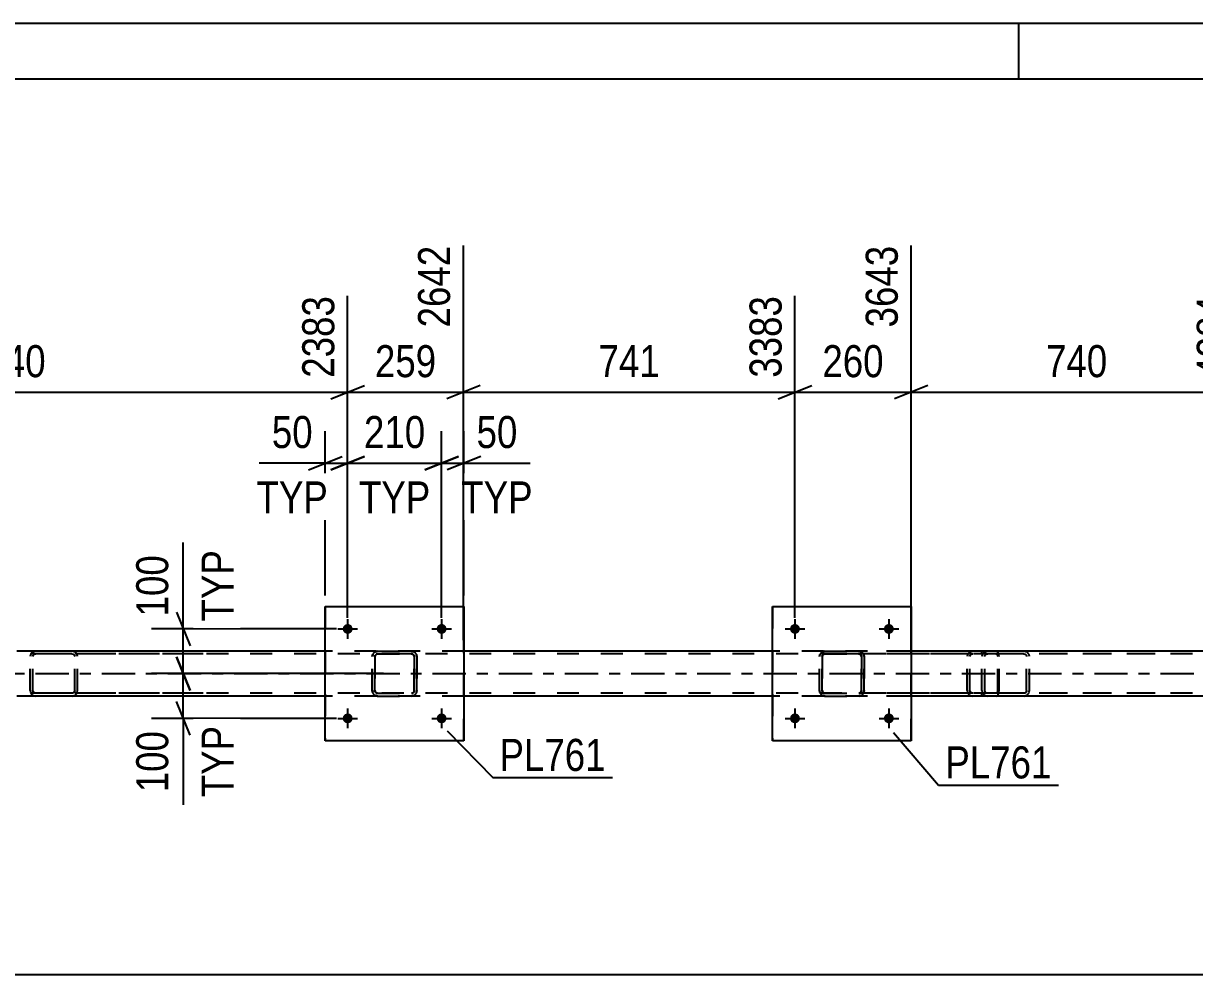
# Model space of a CAD drawing. Header units: millimetres. Extents: x 0 to 841, y 0 to 594.
# Drawn here: x 122 to 226.7, y 508.9 to 594 of the extents above; entities that cross this region are included whole.
import ezdxf

# ---------------------------------------------------------------- set-up
doc = ezdxf.new("R2010")
doc.units = ezdxf.units.MM
doc.linetypes.add('DXK_LINE_DOT2', pattern=[3.9198, 1.9599, -1.9599])
doc.linetypes.add('DXK_LINE_DOT3', pattern=[5.9187, 2.979, -0.9799, 0.9799, -0.9799])
doc.styles.add('Arial Narrow', font='ARIALN.TTF', dxfattribs={"height": 0.2})

# ---------------------------------------------------------------- blocks, each defined once
blk = doc.blocks.new('Unknown-122570622-1133')
at = {"color": 5, "linetype": 'Continuous'}
for p, q in [((841, 594), (0, 594)), ((211, 589), (211, 594)), ((836, 589), (5, 589))]:
    blk.add_line(p, q, dxfattribs=at)
blk = doc.blocks.new('Part-122570622-3994 - 3910')
at = {"color": 2, "linetype": 'Continuous'}
for p, q in [((188.99, 529.84), (188.99, 541.84)), ((188.99, 541.84), (188.99, 541.84)), ((188.99, 541.84), (201.39, 541.84)), ((201.39, 541.84), (201.39, 529.84)), ((188.99, 529.84), (188.99, 529.84)), ((201.39, 529.84), (188.99, 529.84))]:
    blk.add_line(p, q, dxfattribs=at)
at = {"color": 7, "linetype": 'DXK_LINE_DOT2'}
for p, q in [((188.99, 541.84), (188.99, 529.84)), ((188.99, 541.84), (188.99, 541.84)), ((201.39, 529.84), (201.39, 541.84)), ((188.99, 529.84), (188.99, 529.84))]:
    blk.add_line(p, q, dxfattribs=at)
blk = doc.blocks.new('Part-122570622-3995 - 3910')
at = {"color": 7, "linetype": 'DXK_LINE_DOT2'}
for p, q in [((193.18, 537.36), (193.22, 537.54)), ((193.22, 537.54), (193.19, 537.36)), ((193.44, 537.45), (193.42, 537.36)), ((193.43, 537.36), (193.44, 537.45)), ((193.44, 537.45), (193.5, 537.53)), ((193.49, 537.53), (193.44, 537.45)), ((193.48, 537.8), (193.66, 537.84)), ((193.67, 537.84), (193.48, 537.8)), ((193.57, 537.58), (193.49, 537.53)), ((193.5, 537.53), (193.57, 537.58)), ((193.57, 537.58), (193.67, 537.6)), ((193.66, 537.6), (193.57, 537.58)), ((193.67, 537.84), (193.66, 537.84)), ((193.66, 537.84), (196.7, 537.84)), ((193.66, 537.6), (193.67, 537.6)), ((196.7, 537.6), (193.66, 537.6)), ((193.67, 537.84), (196.71, 537.84)), ((193.67, 537.6), (196.71, 537.6)), ((196.7, 537.84), (196.71, 537.84)), ((196.7, 537.84), (196.89, 537.8)), ((196.71, 537.6), (196.7, 537.6)), ((196.79, 537.58), (196.7, 537.6)), ((196.89, 537.8), (196.71, 537.84)), ((196.71, 537.6), (196.8, 537.58)), ((196.79, 537.58), (196.8, 537.58)), ((196.87, 537.53), (196.79, 537.58)), ((196.8, 537.58), (196.88, 537.53)), ((196.92, 537.45), (196.87, 537.53)), ((196.88, 537.53), (196.93, 537.45)), ((196.94, 537.36), (196.92, 537.45)), ((196.93, 537.45), (196.95, 537.36)), ((197.15, 537.54), (197.18, 537.36)), ((197.19, 537.36), (197.15, 537.54)), ((193.18, 537.36), (193.19, 537.36)), ((193.18, 534.32), (193.18, 537.36)), ((193.19, 534.32), (193.19, 537.36)), ((193.43, 537.36), (193.42, 537.36)), ((193.42, 537.36), (193.42, 534.32)), ((193.43, 534.32), (193.43, 537.36)), ((196.95, 537.36), (196.94, 537.36)), ((196.94, 537.36), (196.94, 534.32)), ((196.95, 534.32), (196.95, 537.36)), ((197.19, 537.36), (197.18, 537.36)), ((197.18, 537.36), (197.18, 534.32)), ((197.19, 534.32), (197.19, 537.36)), ((193.19, 534.32), (193.18, 534.32)), ((193.22, 534.14), (193.18, 534.32)), ((193.19, 534.32), (193.22, 534.14)), ((193.42, 534.32), (193.43, 534.32)), ((193.42, 534.32), (193.44, 534.23)), ((193.44, 534.23), (193.43, 534.32)), ((193.5, 534.15), (193.44, 534.23)), ((193.44, 534.23), (193.49, 534.15)), ((196.87, 534.15), (196.92, 534.23)), ((196.93, 534.23), (196.88, 534.15)), ((196.92, 534.23), (196.94, 534.32)), ((196.95, 534.32), (196.93, 534.23)), ((196.94, 534.32), (196.95, 534.32)), ((197.18, 534.32), (197.15, 534.14)), ((197.15, 534.14), (197.19, 534.32)), ((197.18, 534.32), (197.19, 534.32)), ((193.48, 533.88), (193.48, 533.88)), ((193.66, 533.84), (193.48, 533.88)), ((193.48, 533.88), (193.67, 533.84)), ((193.49, 534.15), (193.57, 534.1)), ((193.57, 534.1), (193.5, 534.15)), ((193.67, 534.08), (193.57, 534.1)), ((193.57, 534.1), (193.66, 534.08)), ((193.67, 534.08), (193.66, 534.08)), ((193.66, 534.08), (196.7, 534.08)), ((193.67, 533.84), (193.66, 533.84)), ((193.66, 533.84), (196.7, 533.84)), ((193.67, 534.08), (196.71, 534.08)), ((193.67, 533.84), (196.71, 533.84)), ((196.7, 534.08), (196.79, 534.1)), ((196.7, 534.08), (196.71, 534.08)), ((196.89, 533.88), (196.7, 533.84)), ((196.7, 533.84), (196.71, 533.84)), ((196.8, 534.1), (196.71, 534.08)), ((196.71, 533.84), (196.89, 533.88)), ((196.79, 534.1), (196.87, 534.15)), ((196.88, 534.15), (196.8, 534.1))]:
    blk.add_line(p, q, dxfattribs=at)
at = {"color": 7, "linetype": 'DXK_LINE_DOT3'}
blk.add_line((195.19, 535.84), (195.18, 535.84), dxfattribs=at)
at = {"color": 7, "linetype": 'DXK_LINE_DOT2'}
for centre, start, end in [((193.66, 537.36), 112.5, 157.5), ((193.67, 537.36), 112.5, 157.5), ((196.7, 537.36), 22.5, 67.5), ((196.71, 537.36), 22.5, 67.5), ((193.66, 534.32), 202.5, 247.5), ((193.67, 534.32), 202.5, 247.5), ((196.7, 534.32), 292.5, 337.5), ((196.71, 534.32), 292.5, 337.5)]:
    blk.add_arc(centre, 0.48, start, end, dxfattribs=at)
blk = doc.blocks.new('Bolt-122570622-4096 - 3910')
at = {"linetype": 'Continuous'}
for points in [[(190.55, 539.84), (190.56, 539.93), (190.58, 540.02), (190.63, 540.1), (190.69, 540.17), (190.77, 540.22), (190.85, 540.26), (190.94, 540.28), (191.03, 540.28), (191.12, 540.26), (191.21, 540.22), (191.28, 540.17), (191.34, 540.1), (191.39, 540.02), (191.42, 539.93), (191.43, 539.84), (191.42, 539.75), (191.39, 539.66), (191.34, 539.58), (191.28, 539.51), (191.21, 539.46), (191.12, 539.42), (191.03, 539.4), (190.94, 539.4), (190.85, 539.42), (190.77, 539.46), (190.69, 539.51), (190.63, 539.58), (190.58, 539.66), (190.56, 539.75)], [(198.95, 539.84), (198.96, 539.93), (198.98, 540.02), (199.03, 540.1), (199.09, 540.17), (199.17, 540.22), (199.25, 540.26), (199.34, 540.28), (199.43, 540.28), (199.52, 540.26), (199.61, 540.22), (199.68, 540.17), (199.74, 540.1), (199.79, 540.02), (199.82, 539.93), (199.83, 539.84), (199.82, 539.75), (199.79, 539.66), (199.74, 539.58), (199.68, 539.51), (199.61, 539.46), (199.52, 539.42), (199.43, 539.4), (199.34, 539.4), (199.25, 539.42), (199.17, 539.46), (199.09, 539.51), (199.03, 539.58), (198.98, 539.66), (198.96, 539.75)]]:
    blk.add_hatch(color=1, dxfattribs=at).paths.add_polyline_path(points)
at = {"color": 1, "linetype": 'Continuous'}
for p, q in [((190.99, 540.72), (190.99, 538.96)), ((199.39, 540.72), (199.39, 538.96)), ((190.11, 539.84), (191.87, 539.84)), ((198.51, 539.84), (200.27, 539.84))]:
    blk.add_line(p, q, dxfattribs=at)
blk = doc.blocks.new('Part-122570622-3961 - 3910')
at = {"color": 2, "linetype": 'Continuous'}
for p, q in [((148.98, 529.84), (148.98, 541.84)), ((148.98, 541.84), (148.98, 541.84)), ((148.98, 541.84), (161.38, 541.84)), ((161.38, 541.84), (161.38, 529.84)), ((148.98, 529.84), (148.98, 529.84)), ((161.38, 529.84), (148.98, 529.84))]:
    blk.add_line(p, q, dxfattribs=at)
at = {"color": 7, "linetype": 'DXK_LINE_DOT2'}
for p, q in [((148.98, 541.84), (148.98, 529.84)), ((148.98, 541.84), (148.98, 541.84)), ((161.38, 529.84), (161.38, 541.84)), ((148.98, 529.84), (148.98, 529.84))]:
    blk.add_line(p, q, dxfattribs=at)
blk = doc.blocks.new('Part-122570622-3962 - 3910')
at = {"color": 7, "linetype": 'DXK_LINE_DOT2'}
for p, q in [((153.18, 537.36), (153.21, 537.54)), ((153.22, 537.54), (153.18, 537.36)), ((153.42, 537.36), (153.44, 537.45)), ((153.43, 537.45), (153.42, 537.36)), ((153.49, 537.53), (153.43, 537.45)), ((153.44, 537.45), (153.49, 537.53)), ((153.47, 537.8), (153.66, 537.84)), ((153.66, 537.84), (153.48, 537.8)), ((153.49, 537.53), (153.57, 537.58)), ((153.56, 537.58), (153.49, 537.53)), ((153.66, 537.6), (153.56, 537.58)), ((153.57, 537.58), (153.66, 537.6)), ((153.66, 537.84), (156.7, 537.84)), ((153.66, 537.84), (153.66, 537.84)), ((153.66, 537.84), (156.7, 537.84)), ((153.66, 537.6), (156.7, 537.6)), ((153.66, 537.6), (153.66, 537.6)), ((156.7, 537.6), (153.66, 537.6)), ((156.7, 537.84), (156.7, 537.84)), ((156.7, 537.84), (156.88, 537.8)), ((156.88, 537.8), (156.7, 537.84)), ((156.7, 537.6), (156.7, 537.6)), ((156.7, 537.6), (156.79, 537.58)), ((156.79, 537.58), (156.7, 537.6)), ((156.79, 537.58), (156.79, 537.58)), ((156.79, 537.58), (156.87, 537.53)), ((156.87, 537.53), (156.79, 537.58)), ((156.87, 537.53), (156.92, 537.45)), ((156.92, 537.45), (156.87, 537.53)), ((156.92, 537.45), (156.94, 537.36)), ((156.94, 537.36), (156.92, 537.45)), ((157.14, 537.54), (157.18, 537.36)), ((157.18, 537.36), (157.14, 537.54)), ((153.18, 534.32), (153.18, 537.36)), ((153.18, 537.36), (153.18, 537.36)), ((153.18, 534.32), (153.18, 537.36)), ((153.42, 534.32), (153.42, 537.36)), ((153.42, 537.36), (153.42, 537.36)), ((153.42, 537.36), (153.42, 534.32)), ((156.94, 534.32), (156.94, 537.36)), ((156.94, 537.36), (156.94, 537.36)), ((156.94, 537.36), (156.94, 534.32)), ((157.18, 534.32), (157.18, 537.36)), ((157.18, 537.36), (157.18, 537.36)), ((157.18, 537.36), (157.18, 534.32)), ((153.18, 534.32), (153.18, 534.32)), ((153.21, 534.14), (153.18, 534.32)), ((153.18, 534.32), (153.22, 534.14)), ((153.42, 534.32), (153.42, 534.32)), ((153.44, 534.23), (153.42, 534.32)), ((153.42, 534.32), (153.43, 534.23)), ((153.43, 534.23), (153.49, 534.15)), ((153.49, 534.15), (153.44, 534.23)), ((156.92, 534.23), (156.87, 534.15)), ((156.87, 534.15), (156.92, 534.23)), ((156.94, 534.32), (156.92, 534.23)), ((156.92, 534.23), (156.94, 534.32)), ((156.94, 534.32), (156.94, 534.32)), ((157.18, 534.32), (157.14, 534.14)), ((157.14, 534.14), (157.18, 534.32)), ((157.18, 534.32), (157.18, 534.32)), ((153.47, 533.88), (153.48, 533.88)), ((153.66, 533.84), (153.47, 533.88)), ((153.48, 533.88), (153.66, 533.84)), ((153.57, 534.1), (153.49, 534.15)), ((153.49, 534.15), (153.56, 534.1)), ((153.56, 534.1), (153.66, 534.08)), ((153.66, 534.08), (153.57, 534.1)), ((153.66, 534.08), (156.7, 534.08)), ((153.66, 534.08), (153.66, 534.08)), ((153.66, 534.08), (156.7, 534.08)), ((153.66, 533.84), (156.7, 533.84)), ((153.66, 533.84), (153.66, 533.84)), ((153.66, 533.84), (156.7, 533.84)), ((156.79, 534.1), (156.7, 534.08)), ((156.7, 534.08), (156.79, 534.1)), ((156.7, 534.08), (156.7, 534.08)), ((156.88, 533.88), (156.7, 533.84)), ((156.7, 533.84), (156.88, 533.88)), ((156.7, 533.84), (156.7, 533.84)), ((156.87, 534.15), (156.79, 534.1)), ((156.79, 534.1), (156.87, 534.15))]:
    blk.add_line(p, q, dxfattribs=at)
at = {"color": 7, "linetype": 'DXK_LINE_DOT3'}
blk.add_line((155.18, 535.84), (155.17, 535.84), dxfattribs=at)
at = {"color": 7, "linetype": 'DXK_LINE_DOT2'}
for centre, start, end in [((153.66, 537.36), 112.5, 157.5), ((153.66, 537.36), 112.5, 157.5), ((156.7, 537.36), 22.5, 67.5), ((156.7, 537.36), 22.5, 67.5), ((153.66, 534.32), 202.5, 247.5), ((153.66, 534.32), 202.5, 247.5), ((156.7, 534.32), 292.5, 337.5), ((156.7, 534.32), 292.5, 337.5)]:
    blk.add_arc(centre, 0.48, start, end, dxfattribs=at)
blk = doc.blocks.new('Bolt-122570622-3982 - 3910')
at = {"linetype": 'Continuous'}
for points in [[(190.55, 531.84), (190.56, 531.93), (190.58, 532.02), (190.63, 532.1), (190.69, 532.17), (190.77, 532.22), (190.85, 532.26), (190.94, 532.28), (191.03, 532.28), (191.12, 532.26), (191.21, 532.22), (191.28, 532.17), (191.34, 532.1), (191.39, 532.02), (191.42, 531.93), (191.43, 531.84), (191.42, 531.75), (191.39, 531.66), (191.34, 531.58), (191.28, 531.51), (191.21, 531.46), (191.12, 531.42), (191.03, 531.4), (190.94, 531.4), (190.85, 531.42), (190.77, 531.46), (190.69, 531.51), (190.63, 531.58), (190.58, 531.66), (190.56, 531.75)], [(198.95, 531.84), (198.96, 531.93), (198.98, 532.02), (199.03, 532.1), (199.09, 532.17), (199.17, 532.22), (199.25, 532.26), (199.34, 532.28), (199.43, 532.28), (199.52, 532.26), (199.61, 532.22), (199.68, 532.17), (199.74, 532.1), (199.79, 532.02), (199.82, 531.93), (199.83, 531.84), (199.82, 531.75), (199.79, 531.66), (199.74, 531.58), (199.68, 531.51), (199.61, 531.46), (199.52, 531.42), (199.43, 531.4), (199.34, 531.4), (199.25, 531.42), (199.17, 531.46), (199.09, 531.51), (199.03, 531.58), (198.98, 531.66), (198.96, 531.75)]]:
    blk.add_hatch(color=1, dxfattribs=at).paths.add_polyline_path(points)
at = {"color": 1, "linetype": 'Continuous'}
for p, q in [((190.99, 532.72), (190.99, 530.96)), ((199.39, 532.72), (199.39, 530.96)), ((190.11, 531.84), (191.87, 531.84)), ((198.51, 531.84), (200.27, 531.84))]:
    blk.add_line(p, q, dxfattribs=at)
blk = doc.blocks.new('Bolt-122570622-4094 - 3910')
at = {"linetype": 'Continuous'}
for points in [[(150.54, 539.84), (150.55, 539.93), (150.58, 540.02), (150.63, 540.1), (150.69, 540.17), (150.76, 540.22), (150.85, 540.26), (150.94, 540.28), (151.03, 540.28), (151.12, 540.26), (151.2, 540.22), (151.28, 540.17), (151.34, 540.1), (151.38, 540.02), (151.41, 539.93), (151.42, 539.84), (151.41, 539.75), (151.38, 539.66), (151.34, 539.58), (151.28, 539.51), (151.2, 539.46), (151.12, 539.42), (151.03, 539.4), (150.94, 539.4), (150.85, 539.42), (150.76, 539.46), (150.69, 539.51), (150.63, 539.58), (150.58, 539.66), (150.55, 539.75)], [(158.94, 539.84), (158.95, 539.93), (158.98, 540.02), (159.03, 540.1), (159.09, 540.17), (159.16, 540.22), (159.25, 540.26), (159.34, 540.28), (159.43, 540.28), (159.52, 540.26), (159.6, 540.22), (159.68, 540.17), (159.74, 540.1), (159.78, 540.02), (159.81, 539.93), (159.82, 539.84), (159.81, 539.75), (159.78, 539.66), (159.74, 539.58), (159.68, 539.51), (159.6, 539.46), (159.52, 539.42), (159.43, 539.4), (159.34, 539.4), (159.25, 539.42), (159.16, 539.46), (159.09, 539.51), (159.03, 539.58), (158.98, 539.66), (158.95, 539.75)]]:
    blk.add_hatch(color=1, dxfattribs=at).paths.add_polyline_path(points)
at = {"color": 1, "linetype": 'Continuous'}
for p, q in [((150.98, 540.72), (150.98, 538.96)), ((159.38, 540.72), (159.38, 538.96)), ((150.1, 539.84), (151.86, 539.84)), ((158.5, 539.84), (160.26, 539.84))]:
    blk.add_line(p, q, dxfattribs=at)
blk = doc.blocks.new('Bolt-122570622-4095 - 3910')
at = {"linetype": 'Continuous'}
for points in [[(150.54, 531.84), (150.55, 531.93), (150.58, 532.02), (150.63, 532.1), (150.69, 532.17), (150.76, 532.22), (150.85, 532.26), (150.94, 532.28), (151.03, 532.28), (151.12, 532.26), (151.2, 532.22), (151.28, 532.17), (151.34, 532.1), (151.38, 532.02), (151.41, 531.93), (151.42, 531.84), (151.41, 531.75), (151.38, 531.66), (151.34, 531.58), (151.28, 531.51), (151.2, 531.46), (151.12, 531.42), (151.03, 531.4), (150.94, 531.4), (150.85, 531.42), (150.76, 531.46), (150.69, 531.51), (150.63, 531.58), (150.58, 531.66), (150.55, 531.75)], [(158.94, 531.84), (158.95, 531.93), (158.98, 532.02), (159.03, 532.1), (159.09, 532.17), (159.16, 532.22), (159.25, 532.26), (159.34, 532.28), (159.43, 532.28), (159.52, 532.26), (159.6, 532.22), (159.68, 532.17), (159.74, 532.1), (159.78, 532.02), (159.81, 531.93), (159.82, 531.84), (159.81, 531.75), (159.78, 531.66), (159.74, 531.58), (159.68, 531.51), (159.6, 531.46), (159.52, 531.42), (159.43, 531.4), (159.34, 531.4), (159.25, 531.42), (159.16, 531.46), (159.09, 531.51), (159.03, 531.58), (158.98, 531.66), (158.95, 531.75)]]:
    blk.add_hatch(color=1, dxfattribs=at).paths.add_polyline_path(points)
at = {"color": 1, "linetype": 'Continuous'}
for p, q in [((150.98, 532.72), (150.98, 530.96)), ((159.38, 532.72), (159.38, 530.96)), ((150.1, 531.84), (151.86, 531.84)), ((158.5, 531.84), (160.26, 531.84))]:
    blk.add_line(p, q, dxfattribs=at)
blk = doc.blocks.new('Part-122570622-4150 - 3910')
at = {"color": 7, "linetype": 'DXK_LINE_DOT2'}
for p, q in [((122.61, 537.53), (122.57, 537.36)), ((122.61, 537.54), (122.61, 537.53)), ((122.83, 537.36), (122.85, 537.45)), ((122.85, 537.45), (122.9, 537.53)), ((123.08, 537.84), (122.89, 537.8)), ((122.9, 537.53), (122.98, 537.58)), ((122.98, 537.58), (123.08, 537.6)), ((138.07, 537.84), (123.08, 537.84)), ((138.07, 537.6), (123.08, 537.6)), ((126.51, 537.8), (126.32, 537.84)), ((126.32, 537.6), (126.42, 537.58)), ((126.42, 537.58), (126.5, 537.53)), ((126.5, 537.53), (126.55, 537.45)), ((126.55, 537.45), (126.57, 537.36)), ((126.79, 537.53), (126.79, 537.54)), ((126.83, 537.36), (126.79, 537.53)), ((122.57, 534.32), (122.57, 537.36)), ((122.83, 534.32), (122.83, 537.36)), ((126.57, 534.32), (126.57, 537.36)), ((126.83, 534.32), (126.83, 537.36)), ((122.57, 534.32), (122.61, 534.14)), ((122.85, 534.23), (122.83, 534.32)), ((122.9, 534.15), (122.85, 534.23)), ((126.55, 534.23), (126.5, 534.15)), ((126.57, 534.32), (126.55, 534.23)), ((126.79, 534.14), (126.83, 534.32)), ((122.89, 533.88), (123.08, 533.84)), ((122.98, 534.1), (122.9, 534.15)), ((123.08, 534.08), (122.98, 534.1)), ((138.07, 534.08), (123.08, 534.08)), ((138.07, 533.84), (123.08, 533.84)), ((126.42, 534.1), (126.32, 534.08)), ((126.32, 533.84), (126.51, 533.88)), ((126.5, 534.15), (126.42, 534.1))]:
    blk.add_line(p, q, dxfattribs=at)
for centre, start, end in [((123.06, 537.34), 110.7583, 155.68), ((126.34, 537.34), 24.32, 69.2417), ((123.06, 534.34), 204.32, 249.2417), ((126.34, 534.34), 290.7583, 335.68)]:
    blk.add_arc(centre, 0.496, start, end, dxfattribs=at)
blk = doc.blocks.new('Part-122570622-4162 - 3910')
at = {"color": 7, "linetype": 'DXK_LINE_DOT2'}
for p, q in [((208.98, 537.84), (196.83, 537.84)), ((208.98, 537.6), (196.83, 537.6)), ((206.42, 537.53), (206.39, 537.36)), ((206.43, 537.54), (206.42, 537.53)), ((206.64, 537.36), (206.66, 537.45)), ((206.66, 537.45), (206.71, 537.53)), ((206.89, 537.84), (206.7, 537.8)), ((206.71, 537.53), (206.79, 537.58)), ((206.79, 537.58), (206.89, 537.6)), ((207.71, 537.6), (207.71, 537.84)), ((209.09, 537.8), (208.98, 537.84)), ((208.98, 537.6), (209.03, 537.58)), ((209.03, 537.58), (209.08, 537.53)), ((209.08, 537.53), (209.11, 537.45)), ((209.17, 537.7), (209.09, 537.8)), ((209.11, 537.45), (209.12, 537.36)), ((209.23, 537.54), (209.17, 537.7)), ((209.25, 537.36), (209.23, 537.54)), ((206.39, 534.32), (206.39, 537.36)), ((206.64, 534.32), (206.64, 537.36)), ((209.12, 534.32), (209.12, 537.36)), ((209.25, 534.32), (209.25, 537.36)), ((206.39, 534.32), (206.43, 534.14)), ((206.66, 534.23), (206.64, 534.32)), ((206.71, 534.15), (206.66, 534.23)), ((209.11, 534.23), (209.08, 534.15)), ((209.12, 534.32), (209.11, 534.23)), ((209.23, 534.14), (209.25, 534.32)), ((208.98, 534.08), (196.83, 534.08)), ((208.98, 533.84), (196.83, 533.84)), ((206.7, 533.88), (206.89, 533.84)), ((206.79, 534.1), (206.71, 534.15)), ((206.89, 534.08), (206.79, 534.1)), ((207.71, 533.84), (207.71, 534.08)), ((209.03, 534.1), (208.98, 534.08)), ((208.98, 533.84), (209.09, 533.88)), ((209.08, 534.15), (209.03, 534.1)), ((209.09, 533.88), (209.17, 533.98)), ((209.17, 533.98), (209.23, 534.14))]:
    blk.add_line(p, q, dxfattribs=at)
for centre, start, end in [((206.88, 537.34), 111.1941, 156.1506), ((206.88, 534.34), 203.8494, 248.8059)]:
    blk.add_arc(centre, 0.492, start, end, dxfattribs=at)
blk = doc.blocks.new('Part-122570622-4181 - 3910')
at = {"color": 7, "linetype": 'DXK_LINE_DOT2'}
for p, q in [((755.72, 537.6), (99.39, 537.6)), ((161.38, 537.84), (148.98, 537.84)), ((201.39, 537.84), (188.99, 537.84)), ((755.72, 534.08), (99.39, 534.08)), ((161.38, 533.84), (148.98, 533.84)), ((201.39, 533.84), (188.99, 533.84))]:
    blk.add_line(p, q, dxfattribs=at)
at = {"color": 2, "linetype": 'Continuous'}
for p, q in [((148.98, 537.84), (121.39, 537.84)), ((188.99, 537.84), (161.38, 537.84)), ((228.99, 537.84), (201.39, 537.84)), ((148.98, 533.84), (121.39, 533.84)), ((188.99, 533.84), (161.38, 533.84)), ((228.99, 533.84), (201.39, 533.84))]:
    blk.add_line(p, q, dxfattribs=at)
at = {"color": 7, "linetype": 'DXK_LINE_DOT3'}
blk.add_line((99.39, 535.84), (755.72, 535.84), dxfattribs=at)
blk = doc.blocks.new('Part-122570622-4187 - 3910')
at = {"color": 7, "linetype": 'DXK_LINE_DOT2'}
for p, q in [((207.74, 537.53), (207.71, 537.36)), ((207.74, 537.54), (207.74, 537.53)), ((207.96, 537.36), (207.98, 537.45)), ((207.98, 537.45), (208.04, 537.53)), ((208.22, 537.84), (208.02, 537.8)), ((208.04, 537.53), (208.12, 537.58)), ((208.12, 537.58), (208.22, 537.6)), ((223.21, 537.84), (208.22, 537.84)), ((223.21, 537.6), (208.22, 537.6)), ((211.65, 537.8), (211.45, 537.84)), ((211.45, 537.6), (211.55, 537.58)), ((211.55, 537.58), (211.63, 537.53)), ((211.63, 537.53), (211.69, 537.45)), ((211.69, 537.45), (211.71, 537.36)), ((211.93, 537.53), (211.92, 537.54)), ((211.96, 537.36), (211.93, 537.53)), ((207.71, 534.32), (207.71, 537.36)), ((207.96, 534.32), (207.96, 537.36)), ((211.71, 534.32), (211.71, 537.36)), ((211.96, 534.32), (211.96, 537.36)), ((207.71, 534.32), (207.74, 534.14)), ((207.98, 534.23), (207.96, 534.32)), ((208.04, 534.15), (207.98, 534.23)), ((211.69, 534.23), (211.63, 534.15)), ((211.71, 534.32), (211.69, 534.23)), ((211.92, 534.14), (211.96, 534.32)), ((208.02, 533.88), (208.22, 533.84)), ((208.12, 534.1), (208.04, 534.15)), ((208.22, 534.08), (208.12, 534.1)), ((223.21, 534.08), (208.22, 534.08)), ((223.21, 533.84), (208.22, 533.84)), ((211.55, 534.1), (211.45, 534.08)), ((211.45, 533.84), (211.65, 533.88)), ((211.63, 534.15), (211.55, 534.1))]:
    blk.add_line(p, q, dxfattribs=at)
for centre, start, end in [((208.2, 537.34), 110.7583, 155.68), ((211.47, 537.34), 24.32, 69.2417), ((208.2, 534.34), 204.32, 249.2417), ((211.47, 534.34), 290.7583, 335.68)]:
    blk.add_arc(centre, 0.496, start, end, dxfattribs=at)
blk = doc.blocks.new('StraightDimension-122570622-4511 - 3910')
at = {"color": 7, "linetype": 'Continuous'}
for p, q in [((136.28, 539.84), (136.28, 547.57)), ((136.28, 539.84), (136.28, 547.57)), ((135.68, 541.34), (136.88, 538.34)), ((149.98, 539.84), (133.43, 539.84)), ((136.28, 535.84), (136.28, 539.84)), ((136.88, 534.34), (135.68, 537.34)), ((154.18, 535.84), (133.43, 535.84))]:
    blk.add_line(p, q, dxfattribs=at)
at = {"color": 0}
blk.add_wipeout([(135.53, 547.05), (131.33, 547.05), (131.33, 540.36), (135.53, 540.36)], dxfattribs=at)
at = {"color": 0, "linetype": 'Continuous'}
blk.add_wipeout([(141.38, 547.5), (137.18, 547.5), (137.18, 539.91), (141.38, 539.91)], dxfattribs=at)
at = {"color": 3, "style": 'Arial Narrow'}
blk.add_text('100', height=2.863, rotation=90.0002, dxfattribs=at).set_placement((134.93, 540.96))
at = {"color": 3, "linetype": 'Continuous', "style": 'Arial Narrow'}
blk.add_text('TYP', height=2.863, rotation=90.0002, dxfattribs=at).set_placement((140.78, 540.51))
blk = doc.blocks.new('StraightDimension-122570622-4392 - 3910')
at = {"color": 7, "linetype": 'Continuous'}
blk.add_line((63.95, 508.92), (635.72, 508.92), dxfattribs=at)
blk = doc.blocks.new('StraightDimension-122570622-4496 - 3910')
at = {"color": 7, "linetype": 'Continuous'}
for p, q in [((135.68, 537.34), (136.88, 534.34)), ((154.18, 535.84), (133.43, 535.84)), ((136.28, 531.84), (136.28, 535.84)), ((136.88, 530.34), (135.68, 533.34)), ((149.98, 531.84), (133.43, 531.84)), ((136.28, 531.84), (136.28, 524.11)), ((136.28, 531.84), (136.28, 524.11))]:
    blk.add_line(p, q, dxfattribs=at)
at = {"color": 0}
blk.add_wipeout([(135.53, 531.31), (131.33, 531.31), (131.33, 524.63), (135.53, 524.63)], dxfattribs=at)
at = {"color": 0, "linetype": 'Continuous'}
blk.add_wipeout([(141.38, 531.77), (137.18, 531.77), (137.18, 524.18), (141.38, 524.18)], dxfattribs=at)
at = {"color": 3, "style": 'Arial Narrow'}
blk.add_text('100', height=2.863, rotation=90.0002, dxfattribs=at).set_placement((134.93, 525.23))
at = {"color": 3, "linetype": 'Continuous', "style": 'Arial Narrow'}
blk.add_text('TYP', height=2.863, rotation=90.0002, dxfattribs=at).set_placement((140.78, 524.78))
blk = doc.blocks.new('StraightDimension-122570622-4527 - 3910')
at = {"color": 7, "linetype": 'Continuous'}
for p, q in [((148.98, 542.84), (148.98, 557.52)), ((150.98, 540.84), (150.98, 557.52)), ((147.48, 554.07), (150.48, 555.27)), ((152.48, 555.27), (149.48, 554.07)), ((148.98, 554.67), (143.07, 554.67)), ((148.98, 554.67), (143.07, 554.67)), ((148.98, 554.67), (150.98, 554.67))]:
    blk.add_line(p, q, dxfattribs=at)
at = {"color": 0}
blk.add_wipeout([(148.46, 555.42), (148.46, 559.62), (143.6, 559.62), (143.6, 555.42)], dxfattribs=at)
at = {"color": 0, "linetype": 'Continuous'}
blk.add_wipeout([(149.82, 549.57), (149.82, 553.77), (142.23, 553.77), (142.23, 549.57)], dxfattribs=at)
at = {"color": 3, "style": 'Arial Narrow'}
blk.add_text('50', height=2.863, dxfattribs=at).set_placement((144.2, 556.02))
at = {"color": 3, "linetype": 'Continuous', "style": 'Arial Narrow'}
blk.add_text('TYP', height=2.863, dxfattribs=at).set_placement((142.83, 550.17))
blk = doc.blocks.new('StraightDimension-122570622-4540 - 3910')
at = {"color": 7, "linetype": 'Continuous'}
for p, q in [((150.98, 540.84), (150.98, 557.52)), ((159.38, 540.84), (159.38, 557.52)), ((149.48, 554.07), (152.48, 555.27)), ((160.88, 555.27), (157.88, 554.07)), ((150.98, 554.67), (159.38, 554.67))]:
    blk.add_line(p, q, dxfattribs=at)
at = {"color": 0}
blk.add_wipeout([(158.52, 555.42), (158.52, 559.62), (151.84, 559.62), (151.84, 555.42)], dxfattribs=at)
at = {"color": 0, "linetype": 'Continuous'}
blk.add_wipeout([(158.98, 549.57), (158.98, 553.77), (151.39, 553.77), (151.39, 549.57)], dxfattribs=at)
at = {"color": 3, "style": 'Arial Narrow'}
blk.add_text('210', height=2.863, dxfattribs=at).set_placement((152.44, 556.02))
at = {"color": 3, "linetype": 'Continuous', "style": 'Arial Narrow'}
blk.add_text('TYP', height=2.863, dxfattribs=at).set_placement((151.99, 550.17))
blk = doc.blocks.new('StraightDimension-122570622-4556 - 3910')
at = {"color": 7, "linetype": 'Continuous'}
for p, q in [((159.38, 540.84), (159.38, 557.52)), ((161.38, 542.84), (161.38, 557.52)), ((157.88, 554.07), (160.88, 555.27)), ((162.88, 555.27), (159.88, 554.07)), ((159.38, 554.67), (161.38, 554.67)), ((161.38, 554.67), (167.29, 554.67)), ((161.38, 554.67), (167.29, 554.67))]:
    blk.add_line(p, q, dxfattribs=at)
at = {"color": 0}
blk.add_wipeout([(166.76, 555.42), (166.76, 559.62), (161.91, 559.62), (161.91, 555.42)], dxfattribs=at)
at = {"color": 0, "linetype": 'Continuous'}
blk.add_wipeout([(168.13, 549.57), (168.13, 553.77), (160.54, 553.77), (160.54, 549.57)], dxfattribs=at)
at = {"color": 3, "style": 'Arial Narrow'}
blk.add_text('50', height=2.863, dxfattribs=at).set_placement((162.51, 556.02))
at = {"color": 3, "linetype": 'Continuous', "style": 'Arial Narrow'}
blk.add_text('TYP', height=2.863, dxfattribs=at).set_placement((161.14, 550.17))
blk = doc.blocks.new('StraightDimension-122570622-14941 - 3910')
at = {"color": 7, "linetype": 'Continuous'}
for p, q in [((201.38, 538.84), (201.38, 574.13)), ((230.99, 540.84), (230.99, 569.63)), ((202.88, 561.61), (199.88, 560.41)), ((229.49, 560.41), (232.49, 561.61)), ((201.38, 561.01), (230.99, 561.01))]:
    blk.add_line(p, q, dxfattribs=at)
at = {"color": 0}
blk.add_wipeout([(219.53, 561.76), (219.53, 565.96), (212.84, 565.96), (212.84, 561.76)], dxfattribs=at)
at = {"color": 3, "style": 'Arial Narrow'}
blk.add_text('740', height=2.863, dxfattribs=at).set_placement((213.44, 562.36))
at = {"color": 0, "linetype": 'Continuous'}
blk.add_wipeout([(230.39, 570.23), (226.19, 570.23), (226.19, 561.71), (230.39, 561.71)], dxfattribs=at)
at = {"color": 3, "linetype": 'Continuous', "style": 'Arial Narrow'}
blk.add_text('4384', height=2.863, rotation=90.0002, dxfattribs=at).set_placement((229.79, 562.31))
blk = doc.blocks.new('StraightDimension-122570622-14942 - 3910')
at = {"color": 7, "linetype": 'Continuous'}
for p, q in [((201.38, 538.84), (201.38, 574.13)), ((190.99, 540.84), (190.99, 569.63)), ((189.49, 560.41), (192.49, 561.61)), ((202.88, 561.61), (199.88, 560.41)), ((190.99, 561.01), (201.38, 561.01))]:
    blk.add_line(p, q, dxfattribs=at)
at = {"color": 0}
blk.add_wipeout([(199.52, 561.76), (199.52, 565.96), (192.84, 565.96), (192.84, 561.76)], dxfattribs=at)
at = {"color": 3, "style": 'Arial Narrow'}
blk.add_text('260', height=2.863, dxfattribs=at).set_placement((193.44, 562.36))
at = {"color": 0, "linetype": 'Continuous'}
blk.add_wipeout([(200.78, 574.73), (196.58, 574.73), (196.58, 566.21), (200.78, 566.21)], dxfattribs=at)
at = {"color": 3, "linetype": 'Continuous', "style": 'Arial Narrow'}
blk.add_text('3643', height=2.863, rotation=90.0002, dxfattribs=at).set_placement((200.18, 566.81))
blk = doc.blocks.new('StraightDimension-122570622-14943 - 3910')
at = {"color": 7, "linetype": 'Continuous'}
for p, q in [((161.34, 538.84), (161.34, 574.13)), ((190.99, 540.84), (190.99, 569.63)), ((162.84, 561.61), (159.84, 560.41)), ((189.49, 560.41), (192.49, 561.61)), ((161.34, 561.01), (190.99, 561.01))]:
    blk.add_line(p, q, dxfattribs=at)
at = {"color": 0}
blk.add_wipeout([(179.51, 561.76), (179.51, 565.96), (172.82, 565.96), (172.82, 561.76)], dxfattribs=at)
at = {"color": 3, "style": 'Arial Narrow'}
blk.add_text('741', height=2.863, dxfattribs=at).set_placement((173.42, 562.36))
at = {"color": 0, "linetype": 'Continuous'}
blk.add_wipeout([(190.39, 570.23), (186.19, 570.23), (186.19, 561.71), (190.39, 561.71)], dxfattribs=at)
at = {"color": 3, "linetype": 'Continuous', "style": 'Arial Narrow'}
blk.add_text('3383', height=2.863, rotation=90.0002, dxfattribs=at).set_placement((189.79, 562.31))
blk = doc.blocks.new('StraightDimension-122570622-14944 - 3910')
at = {"color": 7, "linetype": 'Continuous'}
for p, q in [((161.34, 538.84), (161.34, 574.13)), ((150.98, 540.84), (150.98, 569.63)), ((149.48, 560.41), (152.48, 561.61)), ((162.84, 561.61), (159.84, 560.41)), ((150.98, 561.01), (161.34, 561.01))]:
    blk.add_line(p, q, dxfattribs=at)
at = {"color": 0}
blk.add_wipeout([(159.5, 561.76), (159.5, 565.96), (152.82, 565.96), (152.82, 561.76)], dxfattribs=at)
at = {"color": 3, "style": 'Arial Narrow'}
blk.add_text('259', height=2.863, dxfattribs=at).set_placement((153.42, 562.36))
at = {"color": 0, "linetype": 'Continuous'}
blk.add_wipeout([(160.74, 574.73), (156.54, 574.73), (156.54, 566.21), (160.74, 566.21)], dxfattribs=at)
at = {"color": 3, "linetype": 'Continuous', "style": 'Arial Narrow'}
blk.add_text('2642', height=2.863, rotation=90.0002, dxfattribs=at).set_placement((160.14, 566.81))
blk = doc.blocks.new('StraightDimension-122570622-14945 - 3910')
at = {"color": 7, "linetype": 'Continuous'}
for p, q in [((89.68, 538.84), (89.68, 572.3)), ((150.98, 540.84), (150.98, 569.63)), ((91.18, 561.61), (88.18, 560.41)), ((149.48, 560.41), (152.48, 561.61)), ((89.68, 561.01), (150.98, 561.01))]:
    blk.add_line(p, q, dxfattribs=at)
at = {"color": 0}
blk.add_wipeout([(124.59, 561.76), (124.59, 565.96), (116.07, 565.96), (116.07, 561.76)], dxfattribs=at)
at = {"color": 3, "style": 'Arial Narrow'}
blk.add_text('1740', height=2.863, dxfattribs=at).set_placement((116.67, 562.36))
at = {"color": 0, "linetype": 'Continuous'}
blk.add_wipeout([(150.38, 570.23), (146.18, 570.23), (146.18, 561.71), (150.38, 561.71)], dxfattribs=at)
at = {"color": 3, "linetype": 'Continuous', "style": 'Arial Narrow'}
blk.add_text('2383', height=2.863, rotation=90.0002, dxfattribs=at).set_placement((149.78, 562.31))
blk = doc.blocks.new('Mark-122570622-3990 - 3910')
at = {"color": 30, "linetype": 'Continuous'}
for p, q in [((199.79, 530.57), (203.84, 525.87)), ((203.84, 525.87), (214.55, 525.87))]:
    blk.add_line(p, q, dxfattribs=at)
at = {"color": 0}
blk.add_wipeout([(213.95, 526.47), (213.95, 529.47), (204.44, 529.47), (204.44, 526.47)], dxfattribs=at)
blk.add_wipeout([(213.95, 526.47), (213.95, 529.47), (204.44, 529.47), (204.44, 526.47)], dxfattribs=at)
at = {"color": 3, "style": 'Arial Narrow'}
blk.add_text('PL761', height=2.863, dxfattribs=at).set_placement((204.44, 526.47))
blk = doc.blocks.new('Mark-122570622-3957 - 3910')
at = {"color": 30, "linetype": 'Continuous'}
for p, q in [((159.89, 530.73), (163.96, 526.54)), ((163.96, 526.54), (174.66, 526.54))]:
    blk.add_line(p, q, dxfattribs=at)
at = {"color": 0}
blk.add_wipeout([(174.06, 527.14), (174.06, 530.14), (164.56, 530.14), (164.56, 527.14)], dxfattribs=at)
blk.add_wipeout([(174.06, 527.14), (174.06, 530.14), (164.56, 530.14), (164.56, 527.14)], dxfattribs=at)
at = {"color": 3, "style": 'Arial Narrow'}
blk.add_text('PL761', height=2.863, dxfattribs=at).set_placement((164.56, 527.14))

msp = doc.modelspace()

# ---------------------------------------------------------------- block references
for name in ['Unknown-122570622-1133', 'Part-122570622-3961 - 3910', 'Part-122570622-3994 - 3910', 'Bolt-122570622-4094 - 3910', 'Bolt-122570622-4096 - 3910', 'Part-122570622-4181 - 3910', 'Part-122570622-4150 - 3910', 'Part-122570622-3962 - 3910', 'Part-122570622-3995 - 3910', 'Part-122570622-4162 - 3910', 'Part-122570622-4187 - 3910', 'Bolt-122570622-4095 - 3910', 'Bolt-122570622-3982 - 3910']:
    msp.add_blockref(name, (0, 0))

# ---------------------------------------------------------------- next in the draw order: block references
for name in ['StraightDimension-122570622-14941 - 3910', 'StraightDimension-122570622-4511 - 3910', 'StraightDimension-122570622-4392 - 3910']:
    msp.add_blockref(name, (0, 0))

# ---------------------------------------------------------------- next in the draw order: block references
for name in ['StraightDimension-122570622-14942 - 3910', 'StraightDimension-122570622-4527 - 3910', 'StraightDimension-122570622-4496 - 3910', 'Mark-122570622-3957 - 3910', 'Mark-122570622-3990 - 3910']:
    msp.add_blockref(name, (0, 0))

# ---------------------------------------------------------------- next in the draw order: block references
msp.add_blockref('StraightDimension-122570622-4540 - 3910', (0, 0))

# ---------------------------------------------------------------- next in the draw order: block references
msp.add_blockref('StraightDimension-122570622-4556 - 3910', (0, 0))

# ---------------------------------------------------------------- next in the draw order: block references
msp.add_blockref('StraightDimension-122570622-14943 - 3910', (0, 0))

# ---------------------------------------------------------------- next in the draw order: block references
msp.add_blockref('StraightDimension-122570622-14944 - 3910', (0, 0))

# ---------------------------------------------------------------- next in the draw order: block references
msp.add_blockref('StraightDimension-122570622-14945 - 3910', (0, 0))

doc.saveas('drawing.dxf')
